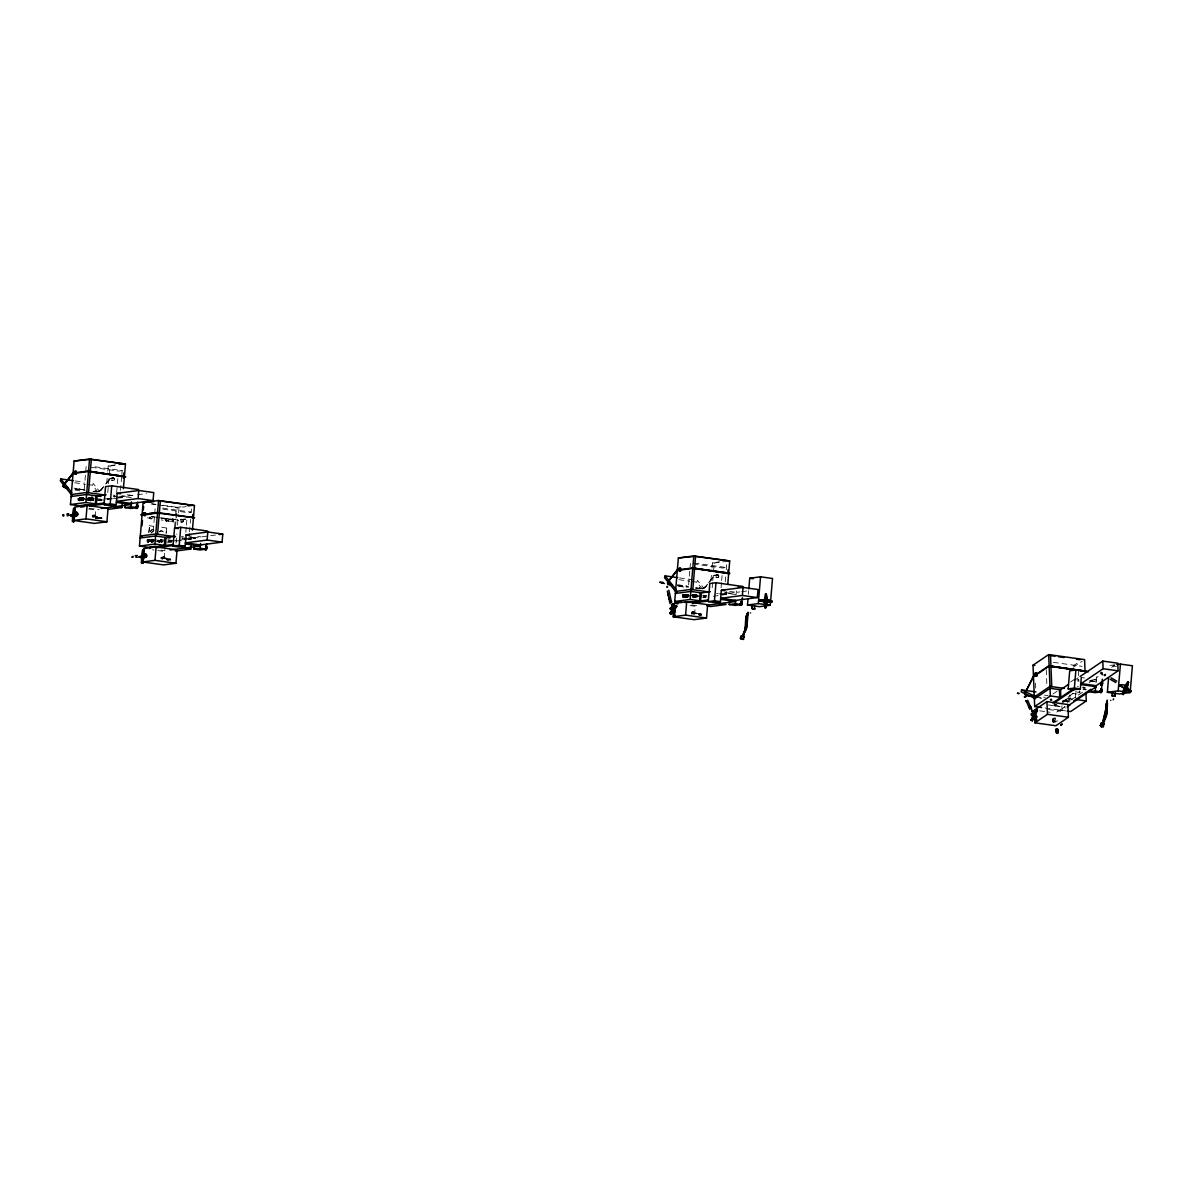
<?xml version="1.0" encoding="UTF-8"?>
<svg xmlns="http://www.w3.org/2000/svg" width="1192" height="1192" viewBox="0 0 1192 1192"><rect width="100%" height="100%" fill="white"/><g stroke="black" fill="none" stroke-linecap="round" stroke-linejoin="round"><path stroke-width="0.75" stroke-dasharray="5 3.75" d="M1052.909 719.953L1053.639 720.653L1052.879 720.385L1052.67 721.994L1055.889 722.635L1053.43 721.741M1055.859 721.607L1052.611 720.728L1053.594 720.057M79.402 499.776L78.627 498.48M79.775 498.688L79.611 497.839M92.335 500.446L91.829 499.537M92.589 500.476L92.678 499.642M148.866 539.648L148.583 541.004M151.354 541.466L151.235 540.274L156.39 540.989M151.92 540.751L152.636 542.092L151.95 541.347M152.084 541.168L152.248 540.095M153.306 540.661L153.023 539.35M159.698 542.598L159.788 541.406A2.429 1.088 -82 0 1 161.009 539.469A2.429 1.088 -82 0 1 161.933 541.108L162.097 542.345L155.377 541.406M161.382 541.794L161.62 541.228M161.576 542.524L161.471 541.406M161.71 541.824L161.62 540.84M682.778 595.777C684.297 592.722 682.658 599.293 682.673 594.793M683.91 596.313L683.925 595.017M687.412 596.238L687.412 597.371L688.246 596.387M696.918 597.415L696.933 596.581M149.939 518.46L149.82 517.105M98.876 518.535L95.405 517.79L100.724 518.445M95.464 517.164L98.966 517.447M98.146 518.52C111.735 518.282 83.544 513.871 101.901 518.46M92.291 517C99.547 516.762 91.456 514.661 91.993 517.045M168.832 560.195L166.791 559.882L170.888 559.033L164.541 557.916L170.665 559.078L166.656 559.376M161.993 557.737L161.248 557.826L164.511 558.333L161.322 557.335L162.112 557.483M696.232 613.88C692.06 613.06 703.444 613.552 701.134 615.206M692.627 612.941L692.671 611.854L691.464 612.912L695.025 613.776L692.165 612.554M79.506 500.938L79.819 498.003M83.44 499.448L80.4 499.016L80.505 497.824M86.152 466.564L84.2 489.763L75.111 488.72M87.85 499.999C89.132 501.877 91.084 498.628 87.94 499.046M90.711 501.162L91.203 498.763L87.761 498.271M93.036 500.789L92.931 499.627M95.122 516.702L95.688 509.997L99.219 509.535M106.729 483.43L107.608 472.852M107.757 471.093L108.204 465.804L115.475 464.865M107.787 492.49L108.368 485.442M108.517 483.684L110.007 466.057L117.263 465.103M112.674 480.644L111.839 480.614L112.242 477.649M116.667 492.505L117.263 485.368M117.412 483.579L118.172 474.654M116.22 497.869L119.93 497.377L120.377 492.028M120.526 490.329L121.733 475.951M121.852 474.476L122.18 470.602L91.665 466.325M119.215 497.958L122.657 497.511L122.94 493.995M148.553 532.601L149.685 525.627L148.806 535.983M148.523 542.449L148.791 539.231M153.962 541.153L149.417 540.512L149.522 539.335M150.222 518.624L151.071 518.907M153.217 531.274L155.169 508.06M158.149 542.047L158.849 540.945L158.059 540.706M159.728 542.658L160.056 541.436M162.142 541.093L162.052 542.285A2.429 1.088 -82 0 0 161.292 539.484A2.429 1.088 -82 0 0 159.966 542.643M162.693 559.45L162.946 556.575L164.258 556.768L161.546 556.753L162.946 556.575M165.494 520.77L166.612 521.217L165.211 519.876M165.464 519.533L166.865 518.282L166.314 521.187L165.316 520.517M165.882 533.286L166.865 528.026L166.433 533.211M164.138 558.199L164.705 551.509L152.487 549.795M164.883 549.616L164.794 550.689L158.149 549.75M155.228 517.388L151.488 516.866L177.429 519.891M174.628 526.819L175.358 518.013M175.507 516.24L176.252 507.434L182.674 506.6M175.552 526.7L177.221 507.315M176.029 543.045L176.788 533.986M177.534 525.18L178.428 514.616M178.576 512.843L179.009 507.568L186.28 506.615M181.691 522.141L180.856 522.111L181.095 519.176L182.555 519.533M185.833 532.228L186.28 526.864M186.429 525.091L187.174 516.166M189.394 533.524L188.947 538.888L174.404 540.781M189.528 531.841L190.586 519.25M191.167 512.456L191.45 508.939M191.033 535.61L190.735 539.127L181.765 537.875M683.776 597.877L684.044 594.659M687.695 596.372L684.655 595.955L684.759 594.763M688.618 584.929L690.406 563.503M691.882 614.416L692.12 611.541L694.832 611.541L692.12 611.541M693.386 597.49L694.102 596.387L692.79 596.06M693.282 614.238L693.52 611.362M694.578 614.655L695.279 606.281L688.291 605.312M710.983 580.37L711.877 569.791M712.026 568.033L712.458 562.743L719.73 561.79M712.19 587.656L712.637 582.381M712.771 580.608L714.261 562.997L726.971 561.328M716.928 577.569L716.094 577.554L716.332 574.738L717.673 575.065M721.071 587.656L721.518 582.307M721.667 580.519L722.427 571.594M725.228 581.815L725.69 576.466M726.256 569.657L726.852 562.609M726.271 591.053L725.988 594.57L724.185 594.316M713.159 596.253L726.911 594.45L727.209 590.919M736.12 594.54L736.433 590.934M748.367 594.301L748.665 590.725M1096.014 681.809L1096.476 676.385M1095.984 682.882L1096.267 679.634L1092.93 679.172M1052.745 721.458L1058.243 720.937M1055.218 721.577C1050.748 719.864 1053.683 718.627 1053.534 720.698M93.08 500.849L93.185 499.642A2.429 1.088 -82 0 0 92.261 498.003A2.429 1.088 -82 0 0 91.039 499.925L82.218 498.763L82.337 499.925A2.429 1.088 -82 0 0 82.397 500.521M90.696 500.506L90.771 499.91A2.429 1.088 -82 0 1 92.007 497.958A2.429 1.088 -82 0 1 92.931 499.597M694.951 597.445L695.294 596.879A2.429 1.088 -82 0 1 697.245 595.538M83.097 500.297L79.044 499.97L79.343 498.032L78.478 497.898L78.925 500.118L83.321 500.729M79.521 499.672L79.67 498.077M82.874 498.927L83.261 500.625L83.157 499.627M147.421 539.484L147.987 541.451L152.531 541.838M153.068 540.974L152.904 539.44L151.965 540.453M687.307 596.417L687.754 595.017L688.231 595.613M687.382 596.402L687.546 595.627M695.472 597.028L692.239 597.073M172.11 520.427L172.617 521.351M1078.76 680.14L1078.775 680.93M162.559 558.78L160.875 558.69M149.82 517.745L150.073 516.985M150.118 517.79L150.46 517.09L149.939 517.73M165.077 519.891L166.209 518.326M1067.704 703.116L1068.107 701.149L1064.948 699.659M92.306 516.687L94.824 517.015M95.494 518.52L101.603 517.835M691.882 612.986L691.628 613.865M691.956 612.301L701.537 614.014L699.019 614.789M80.147 499.254L79.775 500.342A2.429 1.088 -82 0 1 79.521 500.759M83.172 499.15L82.993 498.807M90.92 500.7A2.429 1.088 -82 0 1 91.009 500.074L90.845 499.82M153.008 540.93L152.367 542.077M160.294 541.63L160.771 540.527M684.044 595.97L683.925 597.013A2.012 0.894 -82 0 1 683.463 597.579M686.622 597.624A2.429 1.088 -82 0 1 686.667 595.806L686.86 594.495L695.636 595.911M1050.778 699.6L1050.942 698.84M1051.255 698.885L1050.465 699.764M114.238 479.81L114.089 478.767M98.042 492.072L92.603 485.263L93.214 483.46L99.741 491.64M90.741 498.867L91.039 498.003M702.312 589.012L696.858 582.203L697.469 580.4L704.01 588.58M694.996 595.791L695.294 594.942M695.457 595.702L695.264 596.983A2.429 1.088 -82 0 0 695.174 597.639M1050.569 700.151L1050.763 699.451A2.429 0.82 -2.3 0 1 1051.985 699.332M91.322 499.97L91.575 499.21M91.59 500.014L92.007 499.09M152.293 540.185L153.276 540.065M147.659 540.751L153.246 541.332M682.688 596.745L683.895 596.253M684.029 597.281L684.402 596.194A2.429 1.088 -82 0 0 684.461 594.361M688.425 596.715L687.501 597.088M695.845 596.954L696.649 596.402M114.745 495.559L114.7 496.855M698.542 588.625L699.6 587.656L699.972 588.431M698.944 588.684L699.779 587.731M695.949 596.685L696.441 595.955L696.828 596.82M96.686 491.745L97.476 491.611M99.592 490.91L100.426 490.314A8.091 4.366 -10.7 0 0 101.409 489.301L104.449 485.353L101.365 489.674A7.748 4.172 -10.7 0 1 100.426 490.642M105.492 484.027L110.111 478.26L113.985 477.783M99.666 491.298L100.501 490.702A8.091 4.366 -10.7 0 0 101.484 489.703L104.777 485.591M703.489 588.49L704.755 587.641A8.091 4.366 -10.7 0 0 705.738 586.628L714.813 575.14M704.293 587.88L704.681 587.582A7.748 4.172 -10.7 0 0 705.619 586.613L714.932 575.155M89.787 499.508L87.821 499.552M89.698 500.476L87.776 500.029M158.849 540.945L157.746 541.093M158.715 541.973L157.985 541.66M694.102 596.387L692.984 596.536M1052.864 719.849L1053.221 721.845M182.987 521.604L183.315 520.621M181.542 522.156L183.344 521.679L183.315 520.219M718.24 577.032L718.344 575.706M718.433 577.137L718.791 576.049M701.194 614.536L701.432 615.355M147.912 541.198L148.404 539.35M148.27 541.392L148.821 539.32M686.16 597.475L683.657 596.715M687.501 595.27L688.32 595.225M695.83 596.432L696.59 595.985M1055.591 704.785L1054.682 704.845M151.756 532.317L153.932 530.365M150.892 533.256L153.068 531.319M161.978 557.111L160.965 557.394L161.382 558.78M692.477 613.21L691.822 613.254M1073.009 665.985L1078.909 661.992M1073.336 667.237L1082.172 661.247M1052.894 694.042L1059.42 689.617M1070.61 681.928L1075.199 678.814M1074.111 680.558L1078.641 677.488M1054.086 704.934L1054.309 704.785A2.429 1.088 -82 0 0 1056.246 704.561M1068.956 696.292L1074.171 692.746M1089.071 682.644L1098.13 676.505M1111.719 667.297L1114.744 665.24M1062.31 701.716L1066.408 698.944L1066.453 700.077L1060.999 703.772M1063.026 701.865L1069.552 697.439L1069.745 702.028M1063.026 701.03L1068.419 701.79L1083.141 691.807L1079.55 691.3M1056.753 712.086L1065.097 706.409M1045.16 708.018L1060.12 710.119L1064.62 707.065M1048.528 709.508L1060.165 711.132L1064.665 708.078M1061.849 705.798L1062.042 710.387L1065.946 707.735M1053.594 721.965L1052.834 718.791L1054.235 717.837L1054.354 720.564M1052.834 718.791L1055.561 718.016L1055.725 722.114M99.964 490.553L98.266 491.536M703.414 588.088L704.219 587.492M703.846 587.85L704.681 587.254A8.091 4.366 -10.7 0 0 705.664 586.24L705.545 586.226A7.748 4.172 -10.7 0 1 704.606 587.194M691.509 595.404L693.297 594.316M99.636 491.208L98.787 491.76M703.891 588.148L703.042 588.58M113.732 480.436L114.745 479.482L113.732 478.424M703.399 587.999L702.52 588.476M92.216 499.12L92.171 499.016M682.822 596.849L688.022 597.326M702.967 588.192L701.745 588.55M95.971 518.55L101.782 518.162M93.08 515.57L93.08 516.985M692.582 611.868C688.231 613.329 706.215 613.746 699.078 614.118M701.164 614.372L699.123 614.536M147.406 517.82L154.99 519.042M113.166 480.6L112.465 480.525M182.898 521.917L181.482 522.022M717.986 577.241L716.735 577.464M718.15 577.36L716.779 577.598M122.18 470.602L118.47 471.093L87.955 466.817M109.709 478.782L113.657 478.29M111.839 480.614L112.629 480.495M80.4 499.016L83.991 498.539M104.285 499.061L108.919 498.465M119.274 497.109L135.605 494.963M137.423 494.725L146.497 493.533M97.684 500.238L101.275 499.761M98.459 500.342L101.558 499.94M107.206 499.046L114.477 498.092M107.191 499.537L114.462 498.584M185.594 518.907L178.428 519.846M185.565 519.384L177.921 520.338M162.753 531.543L162.35 531.379A2.429 2.146 82.5 0 0 159.341 531.841M149.417 540.512L153.008 540.05M184.656 539.082L215.514 535.044M168.489 541.496L172.08 541.034L168.638 540.557M169.026 541.645L172.11 541.242M176.207 541.034L187.099 539.603M188.232 539.469L191.659 539.008L184.492 538.009M166.597 542.926L171.976 542.226L167.685 541.615M718.478 574.663L714.38 575.2L705.738 586.628M713.963 575.706L717.912 575.229M716.094 577.554L716.884 577.435M684.655 595.955L688.261 595.896M719.894 594.51L739.86 591.903M741.677 591.664L748.934 590.711M702.729 597.281L705.813 596.879M1115.027 664.793L1109.603 665.508L1116.442 666.462M1090.069 680.438L1096.267 679.634M692.343 595.881L697.394 596.536M178.279 520.353L177.37 519.861M162.008 558.154L170.918 559.957L166.82 559.465M692.567 613.612L691.807 613.686L693.729 613.895M167.163 560.017L170.605 559.748L166.835 559.227M699.063 615.206L701.164 615.027L698.527 614.402M178.01 520.353L176.997 520.323M1055.859 722.009L1053.981 721.86M150.058 518.386L151.369 518.952M181.452 536.564L183.389 536.728M95.434 517.492L101.439 518.401M113.106 495.112L115.058 495.306M1077.255 679.321L1078.522 679.44M1077.33 686.681L1078.596 686.801M175.209 519.712L156.897 517.149M172.617 519.876L161.412 518.282M190.362 537.696L197.827 538.769M121.048 497.839L119.23 497.585M171.737 521.425L161.248 519.935M190.064 539.335L187.636 538.993M1089.235 680.945L1096.7 682.003M108.204 465.804L110.007 466.057M712.458 562.743L714.261 562.997M694.116 563.011L726.435 567.541L722.725 568.018L693.997 563.995M75.26 480.957L84.23 482.209M74.649 482.745L85.422 484.265M87.21 484.503L92.603 485.263M127.127 494.725L132.103 495.425M93.095 491.238L96.79 491.611M75.29 488.988L84.274 490.24M93.274 491.506L96.865 491.998M75.185 489.107L82.382 490.121M122.597 495.768L125.92 496.23M113.672 496.259L122.657 497.511M119.93 497.377L121.718 497.63M113.508 498.256L120.69 499.269M152.04 503.799L155.631 504.305M162.812 505.304L179.009 507.568M151.116 503.918L156.51 504.678M158.298 504.916L176.252 507.434M679.514 577.882L693.878 579.893M678.904 579.684L689.676 581.189M691.464 581.443L696.858 582.203M89.326 497.6L94.481 498.33M96.194 498.569L101.35 499.284M162.47 508.075L191.197 512.098L187.487 512.59L162.35 509.073M87.836 497.749L97.401 499.239M99.204 499.493L104.583 500.253M79.328 497.377L83.544 497.973M88.655 498.688L96.433 499.776M79.313 497.541L83.529 498.137M87.21 498.509L96.954 499.88M98.668 500.118L101.544 500.521M80.088 497.764L99.845 500.536M91.009 500.044L93.885 500.446M84.751 499.686L91.218 500.58M729.713 591.426L736.373 592.364M677.563 585.406L688.469 586.792M695.562 587.924L701.045 588.55M677.741 585.659L688.544 587.179M695.726 588.178L701.12 588.937M677.637 585.793L686.637 587.06M725.198 592.469L730.189 593.169M719.73 593.437L726.911 594.45M151.503 516.404L155.154 516.896M89.132 508.254L94.123 508.954M88.7 509.029L95.688 509.997M703.191 595.255L706.752 595.747M702.475 595.21L706.066 595.717M693.029 594.45L697.007 595.032M701.656 596.179L692.686 594.927A2.429 0.849 18.7 0 0 695.145 594.435M703.459 596.432L707.05 596.939M692.939 595.464L696.56 596.79M683.582 594.316L688.365 595.091M689.661 595.33L701.209 596.82M702.922 597.058L705.798 597.46M682.554 594.45L691.539 595.717M686.681 595.777L682.375 595.166A2.429 1.088 -82 0 0 682.465 597.49M149.134 525.687L153.425 526.298M161.71 527.311L166.865 528.026M691.732 604.955L696.724 605.655M197.797 536.46L201.12 536.922M189.96 537.041L194.937 537.726M1053.385 662.335L1082.112 666.358M167.938 539.812L171.514 540.319M168.057 540.155L173.436 540.915M161.009 539.589L165.301 540.2M154.453 539.738L165.971 541.377M149.104 539.276L156.286 540.274M158.089 540.527L161.933 541.123M1081.308 677.533L1084.631 677.995M1075.169 691.822L1082.455 692.835M1072.189 693.357L1079.371 694.355L1079.222 690.719M1044.52 695.159L1048.111 695.651M1067.466 698.333L1072.457 699.034M1062.713 700.389L1068.107 701.149M1036.101 697.26L1041.48 698.02M1055.009 704.815L1058.109 705.426M1048.453 704.949L1054.92 705.858M1055.158 706.037L1059.464 706.647M1062.042 710.387L1065.454 710.864M1039.648 710.819L1050.122 712.294M131.269 497.615L121.346 496.2M735.538 594.555L724.334 592.945M100.351 490.255A7.748 4.172 -10.7 0 0 101.29 489.286L101.484 489.703M687.799 594.912L688.335 595.851M692.716 597.013L694.012 597.341M698.497 614.148L701.134 614.789M698.438 614.819L700.762 615.295M98.996 517.447L101.365 517.939M85.228 490.076L73.964 488.124M677.592 584.631L687.65 586.375M699.406 588.416L696.083 587.835M74.902 489.987L79.983 490.866M1043.626 697.126L1045.265 697.409M683.865 587.075L677.19 585.913M1039.796 697.946L1041.45 698.244M1049.884 699.734L1051.553 700.032M114.894 496.96L113.523 496.706M1079.043 681.168L1077.032 680.796M718.404 593.765L716.511 593.378M183.166 538.337L181.899 538.084M716.347 574.604L717.167 574.738M112.078 477.664L112.912 477.798M717.018 574.753L717.793 574.961M112.763 477.813L113.538 478.037M181.706 519.429L183.076 519.846M699.6 587.656L700.389 588.505M693.878 594.585L694.131 594.719A2.429 0.849 18.7 0 1 694.936 595.896A2.429 0.849 18.7 0 1 692.984 595.955M717.644 574.991L718.716 575.647M717.51 575.08L718.955 576.034M182.272 519.652L183.464 520.606M687.71 597.535L687.412 596.566M683.18 597.058L682.822 596.075M92.082 499.001L92.603 500.163M113.91 478.365L114.685 479.095M90.979 495.231L94.228 499.284M91.203 498.763L91.367 498.971A2.429 1.088 -82 0 1 92.633 498.286A2.429 1.088 -82 0 1 93.14 500.417M82.784 497.779L82.412 498.867A2.429 1.088 -82 0 0 82.367 500.685M696.486 596.06L696.858 597.103M161.501 540.647L161.65 541.511M79.685 497.839L79.506 497.66A2.429 0.849 18.7 0 0 82.144 497.66M163.349 532.034L162.782 531.319A2.429 2.146 82.5 0 0 159.788 531.781M1078.417 670.723L1078.79 679.812M1075.542 693.386L1075.72 697.976M1069.924 694.966L1070.207 702.043M1068.196 696.486L1068.419 701.79M1060.12 710.119L1060.165 711.132M1054.145 718.97L1054.264 721.711M1046.248 669.83L1046.919 686.19M1035.52 683.12L1035.818 690.198M695.636 595.896A2.429 1.088 -82 0 1 697.35 596.164M684.268 594.585A2.012 0.894 -82 0 1 684.238 596.089M682.793 597.475A2.012 0.894 -82 0 1 682.554 595.285M686.398 594.599A2.429 0.849 18.7 0 1 683.791 594.585M686.667 597.46A2.429 1.088 -82 0 1 686.607 596.894L686.473 595.702L695.1 596.76A2.429 1.088 -82 0 1 696.262 594.897A2.429 1.088 -82 0 1 697.186 596.536M686.711 595.657A2.429 1.088 -82 0 1 687.084 594.54M686.92 597.505A2.429 1.088 -82 0 1 686.86 596.939L686.95 595.717A2.429 1.088 -82 0 1 687.337 594.57M1055.978 704.532A2.429 1.088 -82 0 1 1054.056 704.785M1060.046 706.245A2.429 1.088 -82 0 1 1058.928 706.394M1050.808 700.196A2.429 0.82 -2.3 0 1 1052.029 700.24M94.704 491.819A1.848 0.849 -80.1 0 1 96.194 491.76M94.392 491.76A1.848 0.849 -80.1 0 1 95.881 491.715M80.192 497.422A2.429 1.088 -82 0 1 80.162 499.239M78.21 500.551A2.429 1.088 -82 0 1 78.121 498.271L82.427 498.837A2.429 1.088 -82 0 1 82.829 497.6M80.013 497.645A2.012 0.894 -82 0 1 79.983 499.15L79.67 500.074A2.012 0.894 -82 0 1 79.208 500.64M78.732 500.7A2.012 0.894 -82 0 1 78.285 498.345M91.039 497.764A2.429 0.849 18.7 0 1 88.417 497.988M82.665 500.565A2.429 1.088 -82 0 1 82.591 499.999L82.695 498.777A2.429 1.088 -82 0 1 83.082 497.63M149.313 539.32A2.429 1.088 -82 0 1 148.285 542.36M147.719 542.434A2.429 1.088 -82 0 1 147.167 539.589M153.5 541.183A2.429 1.088 -82 0 1 153.127 542.3M151.548 542.509A2.429 1.088 -82 0 1 151.622 539.618M149.119 539.44A2.012 0.894 -82 0 1 148.27 541.973L147.793 542.032A2.012 0.894 -82 0 1 147.48 539.186M150.356 531.796A2.429 2.146 82.5 0 1 153.261 529.859M150.803 531.736A2.429 2.146 82.5 0 1 153.694 529.799M151.816 542.539A2.429 1.088 -82 0 1 151.607 541.496L151.712 540.274A2.429 1.088 -82 0 1 152.099 539.142M110.543 478.201L105.745 484.205L110.662 478.215M89.609 497.645L88.119 498.837A2.429 0.849 18.7 0 0 90.577 499.031A2.429 0.849 18.7 0 0 89.877 497.779L89.609 497.645M93.93 515.078L92.529 515.257L95.241 515.257L93.93 515.078M122.523 496.364L121.241 496.2L122.627 496.393M165.152 518.803L163.87 518.639L165.256 518.833M168.608 520.978L167.401 520.815L168.608 520.978M1094.152 681.645L1092.87 681.466L1094.241 681.66M195.369 538.426L193.998 538.233L195.369 538.426M80.192 489.212L78.895 489.003L80.281 489.227M687.724 586.389L685.936 586.091L687.724 586.389M84.036 489.882L82.65 489.644L84.036 489.882M172.989 521.902A1.848 0.879 -81.9 0 0 172.9 518.863A1.848 0.879 -81.9 0 0 171.573 521.142A1.848 0.879 -81.9 0 0 172.989 521.902M173.287 521.947A1.848 0.879 -81.9 0 0 173.198 518.907A1.848 0.879 -81.9 0 0 171.886 521.187A1.848 0.879 -81.9 0 0 173.287 521.947"/><path stroke-width="1.5" d="M144.262 555.636L145.275 554.802M75.066 513.618L70.164 515.138L72.548 515.987L72.474 521.321L73.517 515.853L77.406 515.287L77.495 514.199L75.066 513.618L75.111 508.254L73.725 508.462L73.681 513.782L76.094 514.363M142.697 555.293L142.742 549.959L144.113 549.75L144.083 555.129M74.843 516.33L73.502 521.872L73.561 518.282M146.512 555.695L146.422 556.783L143.859 557.841L142.519 563.369L141.49 562.818L141.565 557.483L139.136 557.096L142.831 555.293M142.519 563.369L142.608 558.005L141.565 557.483M667.505 583.037L667.833 582.039M667.58 583.424L667.669 582.679M1031.751 696.307C1017.789 694.474 1032.019 694.355 1025.358 694.936L1025.209 694.236M1106.891 710.968L1106.489 705.426M745.998 618.067L746.341 621.196M746.743 619.408L746.922 616.979M1106.638 706.677L1107.085 703.057M1100.499 691.062L1100.827 691.658M1101.661 684.253L1101.676 682.658M764.355 602.213L764.862 607.711L765.786 607.294L765.279 601.826L759.528 601.066L759.572 599.978L765.368 599.74L766.307 594.406L765.428 594.093L764.474 599.487M759.528 601.066L760.511 600.232L759.572 599.978M764.862 607.711L765.756 607.801L766.784 602.422L771.686 602.109L771.731 601.021L766.903 599.695L766.307 594.167L765.428 594.093M771.686 602.109L771.731 601.021M76.228 471.496L75.022 471.496M74.887 473.805L76.228 474.237L76.392 471.317L75.603 471.451M143.785 515.406L145.245 515.749L145.394 512.813L143.919 512.873L144.768 512.903M746.818 623.639L745.954 628.72M1106.236 711.728L1105.893 705.336L1106.861 701.894M1025.239 693.818L1025.343 692.969A8.001 5.647 -21.9 0 1 1025.85 691.628L1033.315 676.311L1048.871 665.762L1086.225 671.439M1033.479 714.023L1032.138 713.635M91.933 505.468L86.837 504.752L79.104 505.766L70.447 504.544L74.098 461.036L89.564 459.009L125.458 464.031L123.387 488.705M72.548 515.987L73.591 516.494L70.164 515.138M74.455 510.414L74.738 507.077L87.105 505.453L108.055 508.388L106.922 521.768L94.555 523.392L73.621 520.457L73.904 517.119M88.208 471.51L125.547 476.74L88.208 471.51L72.608 473.582M70.447 504.544L85.898 502.517L89.564 459.009M73.621 520.457L85.988 518.848L87.105 505.453M88.536 492.728L91.352 459.263L74.098 461.036M95.285 503.843L95.956 495.798M120.481 493.786L117.144 493.324L116.19 504.708L110.007 505.512L104.032 504.678L105.537 486.604L111.735 485.8L138.659 489.569M104.032 504.678L110.215 503.873L111.735 485.8M123.357 478.245L123.789 472.971M108.07 509.357L121.808 507.554L122.076 504.335M137.587 502.219L137.14 507.643L130.956 508.448L124.966 507.613L125.249 504.365M124.966 507.613L131.15 506.809L131.567 501.921M131.433 503.456L116.473 501.355L138.123 498.524L138.793 490.493L153.753 492.594L153.083 500.625L127.678 503.948M141.535 515.406L157.225 513.007L194.609 517.76L157.269 512.53L141.356 514.616L141.744 515.466M155.854 546.249L148.121 547.262L139.464 546.055L143.114 502.532L158.566 500.506L194.475 505.542L192.404 530.202M142.012 525.821L142.459 520.532M143.338 509.952L143.636 506.436M143.472 551.926L143.755 548.573L156.122 546.949L177.072 549.885L175.939 563.28L163.572 564.889L142.638 561.968L142.906 558.616M145.111 555.859L142.519 557.364L141.49 562.818M149.834 548.588L149.924 547.515L173.049 544.491M157.269 512.53L141.297 514.84M139.464 546.055L154.915 544.029L158.566 500.506M142.638 561.968L155.005 560.344L156.122 546.949M157.553 534.24L160.369 500.759L159.445 500.878L194.475 505.542M164.302 545.34L164.973 537.309M189.483 535.297L186.161 534.836L185.207 546.204L179.024 547.024L173.034 546.174L174.554 528.101L180.737 527.296L207.676 531.066M173.034 546.174L179.232 545.37L180.737 527.296M192.508 517.998L192.806 514.467M175.358 551.077L190.824 549.05L191.093 545.847M206.603 543.716L206.156 549.139L199.973 549.959L193.983 549.11L194.251 545.861M193.983 549.11L200.167 548.305L200.584 543.433M185.356 542.882L207.14 540.036L207.81 531.99L222.77 534.091L222.099 542.122L196.68 545.444M674.046 606.698L674.329 603.361L686.696 601.736L707.646 604.672L706.513 618.052L694.146 619.676L673.212 616.741L673.629 611.72M681.63 602.452L674.702 601.483L678.352 557.975L693.818 555.949L729.713 560.97L727.79 583.871M673.212 616.741L685.579 615.132L686.696 601.736M674.702 601.483L690.168 599.457L693.818 555.949M692.805 589.668L695.606 556.202L694.683 556.321L729.713 560.97M699.54 600.783L700.226 592.737M733.75 600.649L757.337 597.565L758.008 589.533L743.048 587.433L721.279 590.278L720.445 601.647L714.261 602.452L708.286 601.617L709.806 583.544L715.99 582.724L742.914 586.509L738.28 587.105M708.286 601.617L714.47 600.813L715.99 582.724M727.761 573.427L728.059 569.91M741.856 599.159L741.394 604.582L735.211 605.387L729.221 604.553L729.504 601.304M729.221 604.553L735.404 603.733L735.688 600.395L720.728 598.295M720.594 598.309L742.378 595.464L743.048 587.433M748.814 588.937L749.723 578.239L760.541 576.809L772.505 578.492L770.256 605.268L759.438 606.683L747.473 605.014L747.92 599.65M754.491 609.038L754.745 606.028M747.473 605.014L758.291 603.599L760.541 576.809M1068.181 688.887L1069.701 670.813L1075.884 670.008L1074.364 688.082L1068.181 688.887L1074.156 689.721L1080.339 688.916L1081.308 677.533M1102.347 679.202L1101.289 691.852L1095.105 692.656L1089.116 691.822L1095.299 691.017L1095.716 686.13M1116.829 664.555L1120.435 664.093L1132.4 665.762L1130.15 692.537L1119.333 693.953L1107.368 692.284L1108.56 677.995M1112.479 695.86L1112.732 692.85L1111.808 695.949L1115.056 696.232L1115.31 693.208L1115.056 696.232M1107.368 692.284L1118.185 690.868L1120.435 664.093M1062.31 724.2L1060.835 725.496M746.848 625.398L746.669 620.391M1106.653 711.773L1105.595 716.779M1106.742 712.667L1106.563 707.661M1105.967 712.548L1105.252 715.915M72.727 513.916L73.546 508.492L75.111 508.254M141.744 555.412L142.563 549.989L144.113 549.75M750.319 612.912L750.573 612.986M1110.81 700.36L1110.765 700.464M206.082 548.529L206.186 547.903M1101.885 683.448L1101.348 684.342L1101.17 683.061M1025.12 693.476L1025.209 692.656M1125.606 687.218C1122.506 688.037 1130.776 684.685 1120.137 684.73L1119.72 685.698L1124.846 688.618L1123.43 693.818L1122.402 694.087L1123.832 688.842M1125.799 686.667L1125.427 687.441M63.474 485.427L63.37 486.768M667.58 583.126L667.729 582.366A8.374 4.515 -10.7 0 1 668.384 581.428L677.712 569.94M667.803 582.754L667.893 583.842M1034.582 675L1034.194 673.838M1034.209 674.344L1034.999 673.435M746.728 626.232L745.417 630.24M765.756 607.801L767.141 601.99L771.999 601.677M1106.623 713.501L1105.312 717.51M1035.937 691.926L1021.589 689.915L1021.172 691.882L1035.386 698.601M765.547 600.321C764.996 597.803 764.355 602.899 765.577 600.47M746.147 616.89L746.967 614.61M746.594 615.713L746.237 620.436M1106.489 702.982L1106.236 708.465M1106.638 704.234L1106.891 703.101M1107.487 703.176L1106.876 714.425L1103.434 723.544M745.596 627.826L746.162 621.062M1127.081 687.665L1128.437 682.39L1127.081 687.665L1131.163 691.42L1126.038 690.093L1123.207 694.549L1122.402 694.087M76.288 515.436L75.483 515.54M1025.075 692.716L1025.716 691.315L1025.209 692.239M141.207 514.795L142.28 515.093M678.278 569.046L678.084 570.178L679.812 571.043M1101.229 691.241L1101.05 689.959M745.104 629.421L746.401 621.986M745.551 628.601L742.348 636.021M63.31 485.472L72.891 473.045L88.253 471.034M63.385 485.874L64.174 484.101M667.639 582.799L667.907 582.426A8.001 4.306 -10.7 0 1 668.518 581.428L667.848 581.726M73.457 480.704L60.896 478.946L60.285 480.734L72.265 495.723M677.726 577.643L665.151 575.87L664.54 577.673L676.534 592.662M746.997 615.832L747.801 613.865M747.965 614.863L746.788 627.99L742.78 636.185L745.909 629.436M740.426 638.316L741.409 635.708L743.987 636.066L743.495 639.419L740.426 638.316L743.495 639.419M740.917 639.061L741.409 635.708M743.003 638.674L743.987 636.066M1100.32 725.585L1101.304 722.978L1103.881 723.335L1103.39 726.688L1100.32 725.585L1103.39 726.688M1100.812 726.33L1101.304 722.978M1113.626 698.78L1113.149 699.868M1105.193 716.63L1102.674 723.455M1035.207 719.759L1034.284 715.17L1036.027 710.298L1037.293 709.985L1035.699 715.319L1036.384 720.415L1033.494 716.735L1031.169 720.177L1032.332 720.817L1034.656 717.346L1033.494 716.735M1031.169 720.177L1032.928 715.349L1033.941 715.543M742.184 636.111C747.637 629.927 743.361 619.035 747.995 612.256M742.72 636.17L745.03 630.091M1106.116 709.151C1095.046 752.748 1107.428 705.128 1107.249 700.106M1102.809 723.47L1105.52 717.435M1119.72 685.698L1120.763 685.504L1120.137 684.73M1130.716 691.941L1131.342 691.002M766.724 601.424L765.89 601.975M746.758 614.7L747.429 613.671M748.025 613.761L746.594 618.141L747.012 622.88M1106.653 701.969L1107.1 701.06M1033.881 676.028L1025.716 691.613A8.374 5.9 -21.9 0 0 1025.194 693.029L1025.954 695.145M1031.765 711.237L1033.181 710.596L1034.984 713.516M1032.764 711.4L1033.181 710.596M75.513 513.305L75.29 514.348M76.631 514.333L75.29 514.274M133.131 557.23L131.776 557.171L132.908 556.232M145.573 556.098L145.26 554.727M742.437 597.743L742.422 598.905M673.525 615.31L673.271 610.066L675.447 606.043L676.773 605.745L674.672 610.334L674.657 615.966L672.362 611.213L669.83 613.433L670.932 614.059L673.48 611.824L674.657 615.966M1124.876 686.413L1127.632 681.928L1128.377 682.316L1125.65 686.756M669.83 613.433L672.035 609.47L671.498 604.582L672.988 604.031L673.823 606.713M1125.084 686.771L1124.697 687.71M675.253 610.93L675.089 612.032M1123.207 694.549L1126.529 689.587L1131.163 691.42M1036.027 710.298L1033.732 713.799L1031.944 710.894M1035.744 712.339L1037.293 709.985M747.205 613.791L747.98 612.897M676.862 570.521L692.463 568.435L729.847 573.203L692.507 567.973L677.16 569.985L668.205 581.368M1032.153 713.606L1032.078 714.38M1033.479 713.993L1032.093 714.351M63.653 485.487A8.001 4.306 -10.7 0 1 64.249 484.503L73.442 473L64.13 484.488A8.374 4.515 -10.7 0 0 63.504 485.531M63.712 486.723L68.019 487.588M74.276 471.823L73.978 472.807M672.884 610.319L672.839 612.077M675.447 606.043L672.944 608.337L671.692 604.329L672.988 604.031M672.586 608.427L671.17 608.233L672.407 608.516M1057.379 730.025L1057.334 730.294M1061.342 724.766L1061.923 724.051L1060.657 725.108M1034.671 673.45L1036.653 673.182L1035.893 673.391M1036.697 675.924L1034.373 675.044M1034.82 675.387L1036.861 675.909L1035.49 675.581M1041.629 707.527L1034.686 706.558L1033.017 665.196L1048.677 654.587L1084.586 659.608L1085.078 671.975M1033.077 677.026L1048.886 666.209L1088.445 671.767M1034.388 698.914L1050.048 688.305L1060.82 689.81M1034.686 706.558L1050.346 695.934L1060.82 697.409L1060.522 689.766L1068.062 684.655M1080.146 676.46L1102.809 661.098L1117.768 663.199L1118.066 670.828L1095.418 686.19M1034.418 710.089L1046.934 701.596L1067.883 704.532L1068.404 717.256L1055.874 725.749L1034.924 722.814L1034.701 717.361L1036.384 720.415M1052.67 702.937L1073.679 688.693M1080.459 684.089L1103.107 668.727L1118.066 670.828M1054.205 702.937L1073.724 689.706M1034.924 722.814L1047.455 714.321L1068.404 717.256M1073.634 700.956L1081.829 695.398M1082.634 694.847L1090.889 689.259M1067.674 706.051L1096.178 686.711L1096.148 685.698L1081.189 683.597L1081.218 684.61L1096.178 686.711M1067.257 706.841L1069.865 705.068M1085.942 693.327L1086.255 700.971L1070.595 711.579L1067.168 711.102M145.424 556.172L144.247 555.561M667.654 587.075L667.207 586.315L666.835 587.209M74.5 471.481L73.517 472.449L74.56 473.477M74.113 471.868L75.171 471.466M143.681 513.096L142.638 513.588L142.995 514.691M678.173 568.703L678.918 568.539M73.517 515.853L76.05 514.825M753.389 608.844L754 608.918M772.014 601.215C760.6 596.119 770.926 605.774 766.903 599.695M143.353 513.022L144.187 512.962M680.483 568.435L679.857 568.39M680.498 571.043L680.647 568.256L679.798 568.256M119.111 464.388L122.746 463.912M125.458 464.031L90.428 459.382M71.282 494.501L86.748 492.49L104.702 494.993M71.118 496.513L86.584 494.486L100.933 496.498M106.133 494.769L97.044 495.961L96.373 503.993L85.898 502.517M117.01 493.339L138.793 490.493M104.032 502.994L80.922 506.019L80.818 507.092L84.379 506.615M89.713 505.93L105.716 503.829M101.111 508.477L131.344 504.529L116.384 502.428M143.934 502.905L144.858 502.786L143.114 502.532M148.538 502.309L153.992 501.594M188.113 505.885L191.748 505.408M140.135 538.009L155.586 535.998L169.949 538.009M175.135 536.266L166.06 537.458L165.39 545.489L154.915 544.029M186.026 534.85L207.81 531.99M219.134 534.567L222.77 534.091M156.957 547.649L174.732 545.325M170.128 549.989L200.36 546.025L185.401 543.939M692.865 556.56L678.352 557.975M675.372 593.452L690.838 591.426L701.611 592.931M710.387 591.709L701.313 592.901L700.628 600.932L690.168 599.457M684.908 602.496L691.092 601.692L697.886 602.645M688.723 602.481L708.286 599.934M692.194 603.092L708.197 600.991M716.139 602.958L719.685 602.481M707.154 605.193L735.598 601.468L720.638 599.367M68.093 514.035L68.853 513.931M68.346 515.674L67.08 515.808M137.348 557.171L135.903 557.32M66.767 514.169L68.287 514.005M135.784 555.666L137.304 555.502M139.181 556.634L140.254 556.515M760.511 600.232L765.368 599.74M135.218 555.725L135.977 555.666M74.902 471.376L75.752 471.406M679.157 568.301L680.021 568.346M1035.192 673.301L1036.057 673.257M1056.112 729.251L1057.587 729.146L1057.915 730.145L1058.019 732.886L1056.544 732.991L1056.112 729.251L1056.544 732.991M1056.44 730.249L1057.915 730.145M1056.216 731.992L1057.706 731.888L1058.019 732.886M144.873 556.306L146.422 556.783M1017.521 693.148L1018.981 693.222M660.01 582.158L663.065 582.366M144.56 512.813L145.394 512.947M1035.818 673.257L1036.668 673.301M1036.131 710.551L1037.562 710.655M672.035 609.47L673.048 609.559M766.307 594.406L767.231 599.904M1034.284 715.17L1035.699 715.319M753.374 608.754L751.914 608.68L752.167 605.67L752.584 608.754L755.162 608.948M669.77 613.12L670.932 614.059M1035.386 719.417L1036.802 719.596M1082.962 687.426L1084.884 687.71M1083.364 689.17L1085.897 689.527M749.723 578.239L753.135 578.716M68.093 487.975L63.399 486.619M63.295 486.381L64.1 487.513L67.989 488.094M138.123 498.524L153.083 500.625M110.215 503.873L116.19 504.708M131.15 506.809L137.14 507.643M721.413 590.263L724.736 590.725M111.333 506.093L121.808 507.554M672.348 584.914L668.101 584.318M668.28 584.065C672.318 582.158 664.197 584.423 672.243 585.034M742.378 595.464L757.337 597.565M708.957 591.932L691.002 589.414L675.536 591.441L677.339 591.694M758.291 603.599L770.256 605.268M714.47 600.813L720.445 601.647M735.404 603.733L741.394 604.582M717.346 603.271L726.062 604.493L710.611 606.519L707.184 606.028M174.554 528.101L178.144 528.607M85.988 518.848L106.922 521.768M1051.329 655.719L1054.92 656.226M1058.511 656.732L1063.89 657.477M1076.465 659.25L1080.056 659.742M674.329 603.361L677.816 603.837M207.14 540.036L222.099 542.122M175.507 536.743L155.765 533.986L140.298 536.013L142.101 536.266M185.49 542.867L200.45 544.953M685.579 615.132L706.513 618.052M179.232 545.37L185.207 546.204M200.167 548.305L206.156 549.139M1033.017 665.196L1034.82 665.449M182.093 547.828L190.824 549.05M741.901 636.453L744.478 636.811M1118.185 690.868L1130.15 692.537M1074.364 688.082L1080.339 688.916M1095.299 691.017L1101.289 691.852M155.005 560.344L175.939 563.28M1064.322 688.41L1049.973 686.398L1034.298 697.007L1036.101 697.26M1075.78 699.495L1086.255 700.971M1031.631 695.994L1025.582 695.159M1101.795 723.723L1104.373 724.08M675.506 606.356L676.922 606.579M142.608 558.005L139.136 557.096M673.271 610.066L674.672 610.334M679.649 571.072L680.483 571.177M76.228 474.237L73.829 473.239M673.733 615.057L675.134 615.355M760.481 600.693L765.279 601.826M1031.065 719.923L1032.332 720.817M664.421 583.529L659.951 582.322M661.277 582.724L662.052 582.933M1018.788 693.759L1017.447 693.342M142.519 557.364L143.859 557.841M143.249 515.093L144.634 515.48M72.638 521.291L73.964 521.813M141.654 562.803L142.98 563.309M1101.184 672.452L1102.362 672.973M1021.589 689.915L1035.788 696.62M70.119 515.6L71.147 516.106M667.818 583.454L668.652 584.542M72.474 521.321L73.502 521.872M1127.632 681.928L1128.675 682.495M1116.725 681.124L1111.078 677.831M1115.831 682.524L1110.214 679.261M144.068 515.272L142.846 514.735M1102.838 674.836L1100.693 673.316M1120.763 685.504L1124.846 688.618M1035.133 675.193L1034.12 674.18M668.235 584.199L667.669 582.962M678.814 570.417L677.995 569.746M143.576 514.989L142.682 513.916M665.151 575.87L676.043 589.504M60.896 478.946L71.788 492.564M1031.363 708.689L1031.81 709.687M1029.098 707.631L1026.193 701.03M1029.888 709.449L1028.711 706.722M1031.438 708.823L1027.668 700.285M1025.91 700.449L1026.58 701.939M1026.237 695.234L1024.956 693.595M145.26 556.068L144.515 557.245M671.468 602.034L668.831 590.189M670.113 603.614L667.326 591.053M1036.653 673.182L1036.712 676.043M1025.105 693.506L1025.105 694.31M1102.809 661.098L1103.107 668.727M1059.42 689.617L1059.733 697.245M1057.587 729.146L1057.706 731.888M1050.48 654.84L1051.761 686.652M1048.677 654.587L1050.346 695.934M1046.934 701.596L1047.455 714.321M764.281 600.097A1.848 0.894 -84.8 0 1 765.622 598.727A1.848 0.894 -84.8 0 1 765.741 601.558A1.848 0.894 -84.8 0 1 764.34 601.468M764.593 600.127A1.848 0.894 -84.8 0 1 765.934 598.757A1.848 0.894 -84.8 0 1 766.054 601.587A1.848 0.894 -84.8 0 1 764.653 601.498M672.914 608.888A1.848 0.969 -12.5 0 1 670.351 608.903A1.848 0.969 -12.5 0 1 671.32 607.399A1.848 0.969 -12.5 0 1 673.718 607.652M672.988 609.187A1.848 0.969 -12.5 0 1 670.425 609.187A1.848 0.969 -12.5 0 1 671.394 607.697A1.848 0.969 -12.5 0 1 673.778 607.95M740.932 601.736A1.848 0.879 -81.9 0 1 741.886 603.137A1.848 0.879 -81.9 0 1 740.873 605.312A1.848 0.879 -81.9 0 1 740.083 603.524M740.783 602.258A1.848 0.879 -81.9 0 1 742.139 602.601A1.848 0.879 -81.9 0 1 741.335 605.298A1.848 0.879 -81.9 0 1 740.396 603.569M1034.179 714.723A1.848 1.266 -23.8 0 1 1031.393 715.185A1.848 1.266 -23.8 0 1 1032.272 713.01A1.848 1.266 -23.8 0 1 1034.611 713.665M1124.756 686.443A1.848 0.76 -59.7 0 1 1126.351 685.966A1.848 0.76 -59.7 0 1 1124.89 688.618A1.848 0.76 -59.7 0 1 1124.294 687.277M1125.606 685.951A1.848 0.76 -59.7 0 1 1126.619 686.354A1.848 0.76 -59.7 0 1 1125.367 688.633A1.848 0.76 -59.7 0 1 1124.354 688.231M1101.974 681.675A1.848 0.879 -81.9 0 1 1102.6 683.955A1.848 0.879 -81.9 0 1 1101.184 685.102A1.848 0.879 -81.9 0 1 1101.289 682.241M1102.093 681.869A1.848 0.879 -81.9 0 1 1102.153 684.357A1.848 0.879 -81.9 0 1 1100.872 685.057M1100.827 689.006A1.848 0.879 -81.9 0 1 1101.781 690.421A1.848 0.879 -81.9 0 1 1100.767 692.582A1.848 0.879 -81.9 0 1 1099.978 690.794M1100.887 689.244A1.848 0.879 -81.9 0 1 1102.078 690.153A1.848 0.879 -81.9 0 1 1101.14 692.597A1.848 0.879 -81.9 0 1 1100.291 690.838M136.439 504.991A1.848 0.879 -81.9 0 1 137.601 505.751A1.848 0.879 -81.9 0 1 136.856 508.269A1.848 0.879 -81.9 0 1 135.814 507.062M136.529 505.333A1.848 0.879 -81.9 0 1 137.855 505.527A1.848 0.879 -81.9 0 1 137.229 508.239A1.848 0.879 -81.9 0 1 136.111 507.107M205.68 546.294A1.848 0.879 -81.9 0 1 206.633 547.396A1.848 0.879 -81.9 0 1 205.948 549.706A1.848 0.879 -81.9 0 1 204.875 548.99M205.545 546.83A1.848 0.879 -81.9 0 1 206.842 546.904A1.848 0.879 -81.9 0 1 206.395 549.587A1.848 0.879 -81.9 0 1 205.173 549.035M62.714 515.242C63.921 518.282 64.666 512.813 62.714 515.242M1036.206 716.988C1036.906 719.67 1037.278 714.068 1036.206 716.988M1024.435 696.858L1026.014 696.59L1024.435 696.858M88.148 471.078L125.22 476.74L88.148 471.078M692.507 567.973L729.474 573.68L692.418 568.018M1104.537 675.506L1105.416 674.523L1104.537 675.506M1126.425 687.829C1127.051 691.375 1129.077 685.787 1126.425 687.829M1085.867 671.126L1048.766 665.926L1085.867 671.126M1030.603 706.975L1030.097 705.843L1031.035 707.973L1030.603 706.975M668.265 595.195L667.982 594.048L668.265 595.195M669.844 602.347L669.576 601.185L669.844 602.347M669.055 598.771L668.816 597.728L669.055 598.891M671.483 602.139L671.185 600.798L671.483 602.139M74.485 513.29A1.848 1.609 83.7 0 0 76.169 515.898A1.848 1.609 83.7 0 0 77.257 512.992A1.848 1.609 83.7 0 0 74.485 513.29M74.649 513.275A1.848 1.609 83.7 0 0 76.348 515.868A1.848 1.609 83.7 0 0 77.42 512.977A1.848 1.609 83.7 0 0 74.649 513.275M143.666 554.772A1.848 1.609 83.7 0 0 145.35 557.379A1.848 1.609 83.7 0 0 146.437 554.474A1.848 1.609 83.7 0 0 143.666 554.772"/></g></svg>
